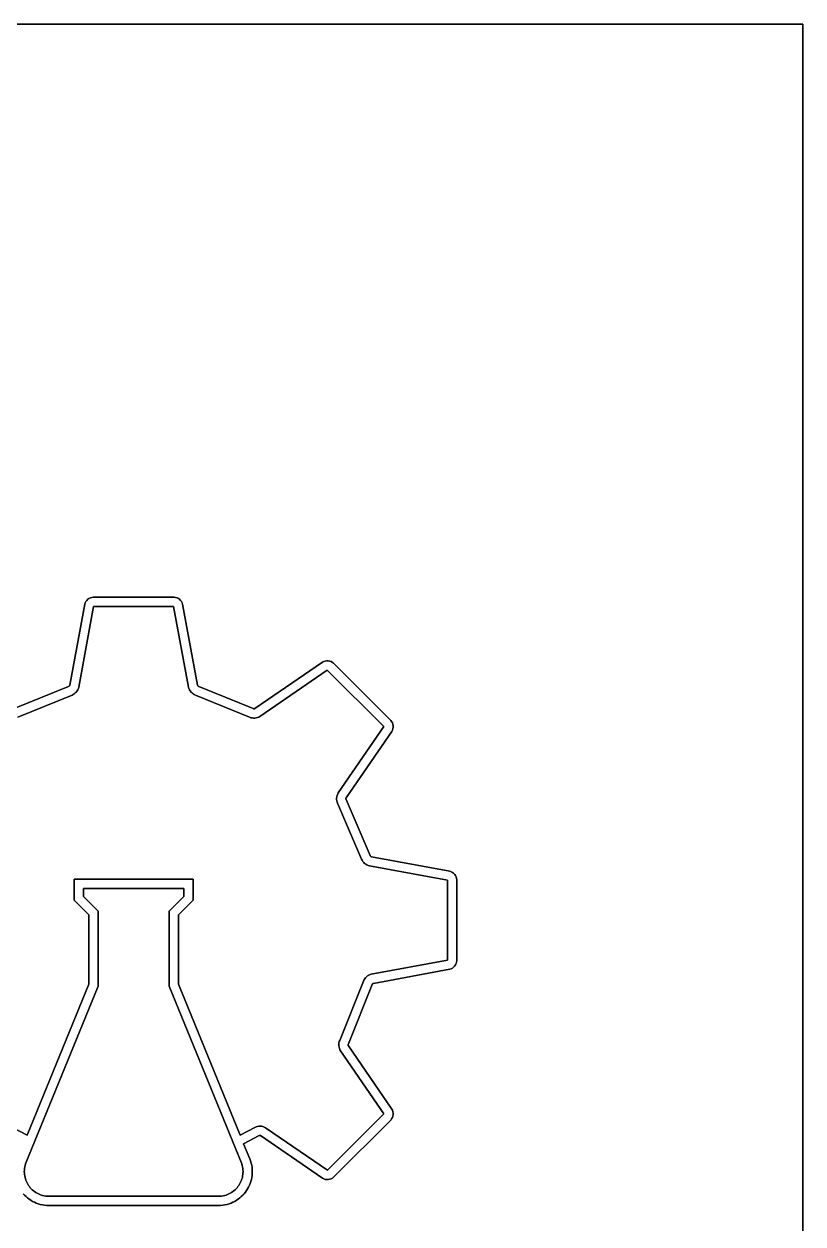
# Model space of a CAD drawing. Extents: x -216 to 0, y 0 to 300.
# Drawn here: x -126 to 0, y 105.9 to 300 of the extents above; entities that cross this region are included whole.
import ezdxf

# ---------------------------------------------------------------- set-up
doc = ezdxf.new("R2010")
doc.units = 0

msp = doc.modelspace()

# ---------------------------------------------------------------- linework, layer by layer
at = {"layer": 'layer0'}
for points in [[(-216.5, 300, 0), (0, 300, 0)], [(0, 300, 3), (-216.5, 300, 3)], [(0, 300, 0), (0, 0, 0)], [(0, 0, 3), (0, 300, 3)], [(-118.597, 193.044, 0), (-116.163, 206.128, 0)], [(-116.163, 206.128, 0), (-118.597, 193.044, 0)], [(-116.163, 206.128, 0), (-116.101, 206.342, 0)], [(-116.101, 206.342, 0), (-116.163, 206.128, 0)], [(-116.101, 206.342, 0), (-115.988, 206.567, 0)], [(-115.988, 206.567, 0), (-116.101, 206.342, 0)], [(-115.988, 206.567, 0), (-115.843, 206.763, 0)], [(-115.843, 206.763, 0), (-115.988, 206.567, 0)], [(-115.843, 206.763, 0), (-115.671, 206.93, 0)], [(-115.671, 206.93, 0), (-115.843, 206.763, 0)], [(-115.671, 206.93, 0), (-115.476, 207.067, 0)], [(-115.476, 207.067, 0), (-115.671, 206.93, 0)], [(-115.476, 207.067, 0), (-115.257, 207.174, 0)], [(-115.257, 207.174, 0), (-115.476, 207.067, 0)], [(-115.257, 207.174, 0), (-115.016, 207.244, 0)], [(-115.016, 207.244, 0), (-115.257, 207.174, 0)], [(-115.016, 207.244, 0), (-114.794, 207.265, 0)], [(-114.794, 207.265, 0), (-115.016, 207.244, 0)], [(-114.794, 207.265, 0), (-101.704, 207.265, 0)], [(-101.704, 207.265, 0), (-114.794, 207.265, 0)], [(-101.797, 205.782, 0), (-114.721, 205.765, 0)], [(-114.721, 205.765, 0), (-101.797, 205.782, 0)], [(-99.364, 192.705, 0), (-101.797, 205.782, 0)], [(-101.797, 205.782, 0), (-99.364, 192.705, 0)], [(-101.704, 207.265, 0), (-101.482, 207.244, 0)], [(-101.482, 207.244, 0), (-101.704, 207.265, 0)], [(-101.482, 207.244, 0), (-101.241, 207.174, 0)], [(-101.241, 207.174, 0), (-101.482, 207.244, 0)], [(-101.241, 207.174, 0), (-101.022, 207.067, 0)], [(-101.022, 207.067, 0), (-101.241, 207.174, 0)], [(-101.022, 207.067, 0), (-100.826, 206.929, 0)], [(-100.826, 206.929, 0), (-101.022, 207.067, 0)], [(-100.826, 206.929, 0), (-100.655, 206.762, 0)], [(-100.655, 206.762, 0), (-100.826, 206.929, 0)], [(-100.655, 206.762, 0), (-100.51, 206.567, 0)], [(-100.51, 206.567, 0), (-100.655, 206.762, 0)], [(-100.51, 206.567, 0), (-100.397, 206.342, 0)], [(-100.397, 206.342, 0), (-100.51, 206.567, 0)], [(-100.397, 206.342, 0), (-100.335, 206.127, 0)], [(-100.335, 206.127, 0), (-100.397, 206.342, 0)], [(-100.335, 206.127, 0), (-97.901, 193.044, 0)], [(-97.901, 193.044, 0), (-100.335, 206.127, 0)], [(-114.721, 205.765, 0), (-117.134, 192.705, 0)], [(-117.134, 192.705, 0), (-114.721, 205.765, 0)], [(-88.634, 189.252, 0), (-77.702, 196.754, 0)], [(-77.702, 196.754, 0), (-88.634, 189.252, 0)], [(-77.702, 196.754, 0), (-77.507, 196.862, 0)], [(-77.507, 196.862, 0), (-77.702, 196.754, 0)], [(-77.507, 196.862, 0), (-77.268, 196.941, 0)], [(-77.268, 196.941, 0), (-77.507, 196.862, 0)], [(-77.268, 196.941, 0), (-77.028, 196.977, 0)], [(-77.028, 196.977, 0), (-77.268, 196.941, 0)], [(-77.028, 196.977, 0), (-76.788, 196.974, 0)], [(-76.788, 196.974, 0), (-77.028, 196.977, 0)], [(-76.788, 196.974, 0), (-76.553, 196.933, 0)], [(-76.553, 196.933, 0), (-76.788, 196.974, 0)], [(-76.553, 196.933, 0), (-76.323, 196.854, 0)], [(-76.323, 196.854, 0), (-76.553, 196.933, 0)], [(-76.323, 196.854, 0), (-76.103, 196.732, 0)], [(-76.103, 196.732, 0), (-76.323, 196.854, 0)], [(-76.103, 196.732, 0), (-75.93, 196.591, 0)], [(-75.93, 196.591, 0), (-76.103, 196.732, 0)], [(-75.93, 196.591, 0), (-66.675, 187.336, 0)], [(-66.675, 187.336, 0), (-75.93, 196.591, 0)], [(-76.939, 195.478, 0), (-87.837, 187.98, 0)], [(-87.837, 187.98, 0), (-76.939, 195.478, 0)], [(-67.79, 186.351, 0), (-76.939, 195.478, 0)], [(-76.939, 195.478, 0), (-67.79, 186.351, 0)], [(-127.559, 189.241, 0), (-118.801, 192.826, 0)], [(-118.801, 192.826, 0), (-127.559, 189.241, 0)], [(-118.801, 192.826, 0), (-118.728, 192.861, 0)], [(-118.728, 192.861, 0), (-118.801, 192.826, 0)], [(-118.728, 192.861, 0), (-118.697, 192.886, 0)], [(-118.697, 192.886, 0), (-118.728, 192.861, 0)], [(-118.697, 192.886, 0), (-118.665, 192.919, 0)], [(-118.665, 192.919, 0), (-118.697, 192.886, 0)], [(-118.665, 192.919, 0), (-118.636, 192.957, 0)], [(-118.636, 192.957, 0), (-118.665, 192.919, 0)], [(-118.636, 192.957, 0), (-118.605, 193.012, 0)], [(-118.605, 193.012, 0), (-118.636, 192.957, 0)], [(-118.605, 193.012, 0), (-118.597, 193.044, 0)], [(-118.597, 193.044, 0), (-118.605, 193.012, 0)], [(-117.283, 192.294, 0), (-117.398, 192.104, 0)], [(-117.398, 192.104, 0), (-117.283, 192.294, 0)], [(-117.19, 192.504, 0), (-117.283, 192.294, 0)], [(-117.283, 192.294, 0), (-117.19, 192.504, 0)], [(-117.134, 192.705, 0), (-117.19, 192.504, 0)], [(-117.19, 192.504, 0), (-117.134, 192.705, 0)], [(-99.308, 192.504, 0), (-99.364, 192.705, 0)], [(-99.364, 192.705, 0), (-99.308, 192.504, 0)], [(-99.214, 192.294, 0), (-99.308, 192.504, 0)], [(-99.308, 192.504, 0), (-99.214, 192.294, 0)], [(-99.099, 192.104, 0), (-99.214, 192.294, 0)], [(-99.214, 192.294, 0), (-99.099, 192.104, 0)], [(-97.901, 193.044, 0), (-97.883, 192.991, 0)], [(-97.883, 192.991, 0), (-97.901, 193.044, 0)], [(-97.883, 192.991, 0), (-97.862, 192.957, 0)], [(-97.862, 192.957, 0), (-97.883, 192.991, 0)], [(-97.862, 192.957, 0), (-97.833, 192.919, 0)], [(-97.833, 192.919, 0), (-97.862, 192.957, 0)], [(-97.833, 192.919, 0), (-97.8, 192.885, 0)], [(-97.8, 192.885, 0), (-97.833, 192.919, 0)], [(-97.8, 192.885, 0), (-97.75, 192.849, 0)], [(-97.75, 192.849, 0), (-97.8, 192.885, 0)], [(-97.75, 192.849, 0), (-97.696, 192.826, 0)], [(-97.696, 192.826, 0), (-97.75, 192.849, 0)], [(-97.696, 192.826, 0), (-88.94, 189.242, 0)], [(-88.94, 189.242, 0), (-97.696, 192.826, 0)], [(-118.223, 191.442, 0), (-127.001, 187.849, 0)], [(-127.001, 187.849, 0), (-118.223, 191.442, 0)], [(-118.056, 191.513, 0), (-118.223, 191.442, 0)], [(-118.223, 191.442, 0), (-118.056, 191.513, 0)], [(-117.859, 191.635, 0), (-118.056, 191.513, 0)], [(-118.056, 191.513, 0), (-117.859, 191.635, 0)], [(-117.686, 191.775, 0), (-117.859, 191.635, 0)], [(-117.859, 191.635, 0), (-117.686, 191.775, 0)], [(-117.533, 191.931, 0), (-117.686, 191.775, 0)], [(-117.686, 191.775, 0), (-117.533, 191.931, 0)], [(-117.398, 192.104, 0), (-117.533, 191.931, 0)], [(-117.533, 191.931, 0), (-117.398, 192.104, 0)], [(-98.965, 191.931, 0), (-99.099, 192.104, 0)], [(-99.099, 192.104, 0), (-98.965, 191.931, 0)], [(-98.812, 191.775, 0), (-98.965, 191.931, 0)], [(-98.965, 191.931, 0), (-98.812, 191.775, 0)], [(-98.639, 191.635, 0), (-98.812, 191.775, 0)], [(-98.812, 191.775, 0), (-98.639, 191.635, 0)], [(-98.443, 191.514, 0), (-98.639, 191.635, 0)], [(-98.639, 191.635, 0), (-98.443, 191.514, 0)], [(-98.275, 191.442, 0), (-98.443, 191.514, 0)], [(-98.443, 191.514, 0), (-98.275, 191.442, 0)], [(-89.498, 187.849, 0), (-98.275, 191.442, 0)], [(-98.275, 191.442, 0), (-89.498, 187.849, 0)], [(-88.94, 189.242, 0), (-88.861, 189.215, 0)], [(-88.861, 189.215, 0), (-88.94, 189.242, 0)], [(-88.861, 189.215, 0), (-88.821, 189.211, 0)], [(-88.821, 189.211, 0), (-88.861, 189.215, 0)], [(-88.821, 189.211, 0), (-88.773, 189.211, 0)], [(-88.773, 189.211, 0), (-88.821, 189.211, 0)], [(-88.773, 189.211, 0), (-88.725, 189.217, 0)], [(-88.725, 189.217, 0), (-88.773, 189.211, 0)], [(-88.725, 189.217, 0), (-88.664, 189.236, 0)], [(-88.664, 189.236, 0), (-88.725, 189.217, 0)], [(-88.664, 189.236, 0), (-88.634, 189.252, 0)], [(-88.634, 189.252, 0), (-88.664, 189.236, 0)], [(-89.328, 187.783, 0), (-89.498, 187.849, 0)], [(-89.498, 187.849, 0), (-89.328, 187.783, 0)], [(-89.104, 187.731, 0), (-89.328, 187.783, 0)], [(-89.328, 187.783, 0), (-89.104, 187.731, 0)], [(-88.883, 187.709, 0), (-89.104, 187.731, 0)], [(-89.104, 187.731, 0), (-88.883, 187.709, 0)], [(-88.665, 187.713, 0), (-88.883, 187.709, 0)], [(-88.883, 187.709, 0), (-88.665, 187.713, 0)], [(-88.448, 187.741, 0), (-88.665, 187.713, 0)], [(-88.665, 187.713, 0), (-88.448, 187.741, 0)], [(-88.232, 187.794, 0), (-88.448, 187.741, 0)], [(-88.448, 187.741, 0), (-88.232, 187.794, 0)], [(-88.018, 187.877, 0), (-88.232, 187.794, 0)], [(-88.232, 187.794, 0), (-88.018, 187.877, 0)], [(-87.837, 187.98, 0), (-88.018, 187.877, 0)], [(-88.018, 187.877, 0), (-87.837, 187.98, 0)], [(-66.675, 187.336, 0), (-66.533, 187.163, 0)], [(-66.533, 187.163, 0), (-66.675, 187.336, 0)], [(-66.533, 187.163, 0), (-66.412, 186.942, 0)], [(-66.412, 186.942, 0), (-66.533, 187.163, 0)], [(-66.412, 186.942, 0), (-66.333, 186.712, 0)], [(-66.333, 186.712, 0), (-66.412, 186.942, 0)], [(-66.333, 186.712, 0), (-66.292, 186.476, 0)], [(-66.292, 186.476, 0), (-66.333, 186.712, 0)], [(-66.292, 186.476, 0), (-66.29, 186.237, 0)], [(-66.29, 186.237, 0), (-66.292, 186.476, 0)], [(-75.155, 175.617, 0), (-67.79, 186.351, 0)], [(-67.79, 186.351, 0), (-75.155, 175.617, 0)], [(-66.511, 185.564, 0), (-73.883, 174.819, 0)], [(-73.883, 174.819, 0), (-66.511, 185.564, 0)], [(-66.404, 185.76, 0), (-66.511, 185.564, 0)], [(-66.511, 185.564, 0), (-66.404, 185.76, 0)], [(-66.325, 185.998, 0), (-66.404, 185.76, 0)], [(-66.404, 185.76, 0), (-66.325, 185.998, 0)], [(-66.29, 186.237, 0), (-66.325, 185.998, 0)], [(-66.325, 185.998, 0), (-66.29, 186.237, 0)], [(-75.422, 174.563, 0), (-75.421, 174.783, 0)], [(-75.421, 174.783, 0), (-75.422, 174.563, 0)], [(-75.421, 174.783, 0), (-75.395, 175.002, 0)], [(-75.395, 175.002, 0), (-75.421, 174.783, 0)], [(-75.395, 175.002, 0), (-75.342, 175.219, 0)], [(-75.342, 175.219, 0), (-75.395, 175.002, 0)], [(-75.342, 175.219, 0), (-75.258, 175.436, 0)], [(-75.258, 175.436, 0), (-75.342, 175.219, 0)], [(-75.258, 175.436, 0), (-75.155, 175.617, 0)], [(-75.155, 175.617, 0), (-75.258, 175.436, 0)], [(-73.916, 174.734, 0), (-73.921, 174.689, 0)], [(-73.921, 174.689, 0), (-73.916, 174.734, 0)], [(-73.907, 174.77, 0), (-73.916, 174.734, 0)], [(-73.916, 174.734, 0), (-73.907, 174.77, 0)], [(-73.883, 174.819, 0), (-73.907, 174.77, 0)], [(-73.907, 174.77, 0), (-73.883, 174.819, 0)], [(-75.397, 174.341, 0), (-75.422, 174.563, 0)], [(-75.422, 174.563, 0), (-75.397, 174.341, 0)], [(-75.341, 174.117, 0), (-75.397, 174.341, 0)], [(-75.397, 174.341, 0), (-75.341, 174.117, 0)], [(-75.272, 173.949, 0), (-75.341, 174.117, 0)], [(-75.341, 174.117, 0), (-75.272, 173.949, 0)], [(-71.391, 164.895, 0), (-75.272, 173.949, 0)], [(-75.272, 173.949, 0), (-71.391, 164.895, 0)], [(-73.921, 174.689, 0), (-73.922, 174.644, 0)], [(-73.922, 174.644, 0), (-73.921, 174.689, 0)], [(-73.922, 174.644, 0), (-73.912, 174.587, 0)], [(-73.912, 174.587, 0), (-73.922, 174.644, 0)], [(-73.912, 174.587, 0), (-73.889, 174.532, 0)], [(-73.889, 174.532, 0), (-73.912, 174.587, 0)], [(-73.889, 174.532, 0), (-70.017, 165.497, 0)], [(-70.017, 165.497, 0), (-73.889, 174.532, 0)], [(-70.017, 165.497, 0), (-69.979, 165.42, 0)], [(-69.979, 165.42, 0), (-70.017, 165.497, 0)], [(-69.979, 165.42, 0), (-69.952, 165.388, 0)], [(-69.952, 165.388, 0), (-69.979, 165.42, 0)], [(-69.952, 165.388, 0), (-69.917, 165.354, 0)], [(-69.917, 165.354, 0), (-69.952, 165.388, 0)], [(-69.917, 165.354, 0), (-69.877, 165.324, 0)], [(-69.877, 165.324, 0), (-69.917, 165.354, 0)], [(-69.877, 165.324, 0), (-69.82, 165.293, 0)], [(-69.82, 165.293, 0), (-69.877, 165.324, 0)], [(-69.82, 165.293, 0), (-69.787, 165.284, 0)], [(-69.787, 165.284, 0), (-69.82, 165.293, 0)], [(-69.787, 165.284, 0), (-57.134, 162.931, 0)], [(-57.134, 162.931, 0), (-69.787, 165.284, 0)], [(-71.317, 164.729, 0), (-71.391, 164.895, 0)], [(-71.391, 164.895, 0), (-71.317, 164.729, 0)], [(-71.194, 164.536, 0), (-71.317, 164.729, 0)], [(-71.317, 164.729, 0), (-71.194, 164.536, 0)], [(-71.053, 164.366, 0), (-71.194, 164.536, 0)], [(-71.194, 164.536, 0), (-71.053, 164.366, 0)], [(-70.896, 164.215, 0), (-71.053, 164.366, 0)], [(-71.053, 164.366, 0), (-70.896, 164.215, 0)], [(-70.724, 164.082, 0), (-70.896, 164.215, 0)], [(-70.896, 164.215, 0), (-70.724, 164.082, 0)], [(-70.534, 163.968, 0), (-70.724, 164.082, 0)], [(-70.724, 164.082, 0), (-70.534, 163.968, 0)], [(-70.324, 163.876, 0), (-70.534, 163.968, 0)], [(-70.534, 163.968, 0), (-70.324, 163.876, 0)], [(-70.124, 163.821, 0), (-70.324, 163.876, 0)], [(-70.324, 163.876, 0), (-70.124, 163.821, 0)], [(-57.498, 161.488, 0), (-70.124, 163.821, 0)], [(-70.124, 163.821, 0), (-57.498, 161.488, 0)], [(-117.857, 158.244, 0), (-117.857, 161.666, 0)], [(-117.857, 161.666, 0), (-98.642, 161.666, 0)], [(-98.642, 161.666, 0), (-117.857, 161.666, 0)], [(-117.857, 161.666, 0), (-117.857, 158.244, 0)], [(-98.642, 161.666, 0), (-98.642, 158.244, 0)], [(-98.642, 158.244, 0), (-98.642, 161.666, 0)], [(-57.483, 148.565, 0), (-57.498, 161.488, 0)], [(-57.498, 161.488, 0), (-57.483, 148.565, 0)], [(-57.134, 162.931, 0), (-56.919, 162.868, 0)], [(-56.919, 162.868, 0), (-57.134, 162.931, 0)], [(-56.919, 162.868, 0), (-56.696, 162.755, 0)], [(-56.696, 162.755, 0), (-56.919, 162.868, 0)], [(-56.696, 162.755, 0), (-56.501, 162.61, 0)], [(-56.501, 162.61, 0), (-56.696, 162.755, 0)], [(-56.501, 162.61, 0), (-56.335, 162.439, 0)], [(-56.335, 162.439, 0), (-56.501, 162.61, 0)], [(-56.335, 162.439, 0), (-56.197, 162.244, 0)], [(-56.197, 162.244, 0), (-56.335, 162.439, 0)], [(-56.197, 162.244, 0), (-56.09, 162.026, 0)], [(-56.09, 162.026, 0), (-56.197, 162.244, 0)], [(-56.09, 162.026, 0), (-56.02, 161.784, 0)], [(-56.02, 161.784, 0), (-56.09, 162.026, 0)], [(-56.02, 161.784, 0), (-55.998, 161.562, 0)], [(-55.998, 161.562, 0), (-56.02, 161.784, 0)], [(-55.998, 161.562, 0), (-56, 148.472, 0)], [(-56, 148.472, 0), (-55.998, 161.562, 0)], [(-100.142, 160.166, 0), (-116.357, 160.166, 0)], [(-116.357, 160.166, 0), (-116.357, 158.865, 0)], [(-116.357, 158.865, 0), (-116.357, 160.166, 0)], [(-116.357, 160.166, 0), (-100.142, 160.166, 0)], [(-100.142, 158.865, 0), (-100.142, 160.166, 0)], [(-100.142, 160.166, 0), (-100.142, 158.865, 0)], [(-115.495, 155.882, 0), (-117.857, 158.244, 0)], [(-117.857, 158.244, 0), (-115.495, 155.882, 0)], [(-116.357, 158.865, 0), (-113.995, 156.503, 0)], [(-113.995, 156.503, 0), (-116.357, 158.865, 0)], [(-102.505, 156.503, 0), (-100.142, 158.865, 0)], [(-100.142, 158.865, 0), (-102.505, 156.503, 0)], [(-98.642, 158.244, 0), (-101.005, 155.882, 0)], [(-101.005, 155.882, 0), (-98.642, 158.244, 0)], [(-115.495, 144.662, 0), (-115.495, 155.882, 0)], [(-115.495, 155.882, 0), (-115.495, 144.662, 0)], [(-113.995, 156.503, 0), (-113.995, 144.368, 0)], [(-113.995, 144.368, 0), (-113.995, 156.503, 0)], [(-102.505, 144.368, 0), (-102.505, 156.503, 0)], [(-102.505, 156.503, 0), (-102.505, 144.368, 0)], [(-101.005, 155.882, 0), (-101.005, 144.662, 0)], [(-101.005, 144.662, 0), (-101.005, 155.882, 0)], [(-69.814, 146.27, 0), (-57.483, 148.565, 0)], [(-57.483, 148.565, 0), (-69.814, 146.27, 0)], [(-56.336, 147.594, 0), (-56.503, 147.423, 0)], [(-56.503, 147.423, 0), (-56.336, 147.594, 0)], [(-56.198, 147.79, 0), (-56.336, 147.594, 0)], [(-56.336, 147.594, 0), (-56.198, 147.79, 0)], [(-56.092, 148.009, 0), (-56.198, 147.79, 0)], [(-56.198, 147.79, 0), (-56.092, 148.009, 0)], [(-56.022, 148.25, 0), (-56.092, 148.009, 0)], [(-56.092, 148.009, 0), (-56.022, 148.25, 0)], [(-56, 148.472, 0), (-56.022, 148.25, 0)], [(-56.022, 148.25, 0), (-56, 148.472, 0)], [(-70.886, 145.536, 0), (-70.747, 145.711, 0)], [(-70.747, 145.711, 0), (-70.886, 145.536, 0)], [(-70.747, 145.711, 0), (-70.592, 145.867, 0)], [(-70.592, 145.867, 0), (-70.747, 145.711, 0)], [(-70.592, 145.867, 0), (-70.419, 146.003, 0)], [(-70.419, 146.003, 0), (-70.592, 145.867, 0)], [(-70.419, 146.003, 0), (-70.228, 146.12, 0)], [(-70.228, 146.12, 0), (-70.419, 146.003, 0)], [(-70.228, 146.12, 0), (-70.015, 146.215, 0)], [(-70.015, 146.215, 0), (-70.228, 146.12, 0)], [(-70.015, 146.215, 0), (-69.814, 146.27, 0)], [(-69.814, 146.27, 0), (-70.015, 146.215, 0)], [(-57.138, 147.103, 0), (-69.479, 144.806, 0)], [(-69.479, 144.806, 0), (-57.138, 147.103, 0)], [(-56.924, 147.165, 0), (-57.138, 147.103, 0)], [(-57.138, 147.103, 0), (-56.924, 147.165, 0)], [(-56.699, 147.278, 0), (-56.924, 147.165, 0)], [(-56.924, 147.165, 0), (-56.699, 147.278, 0)], [(-56.503, 147.423, 0), (-56.699, 147.278, 0)], [(-56.699, 147.278, 0), (-56.503, 147.423, 0)], [(-113.995, 144.368, 0), (-125.73, 115.591, 0)], [(-125.73, 115.591, 0), (-113.995, 144.368, 0)], [(-125.467, 120.227, 0), (-115.495, 144.662, 0)], [(-115.495, 144.662, 0), (-125.467, 120.227, 0)], [(-90.77, 115.591, 0), (-102.505, 144.368, 0)], [(-102.505, 144.368, 0), (-90.77, 115.591, 0)], [(-101.005, 144.662, 0), (-91.032, 120.226, 0)], [(-91.032, 120.226, 0), (-101.005, 144.662, 0)], [(-74.927, 135.545, 0), (-71.073, 145.171, 0)], [(-71.073, 145.171, 0), (-74.927, 135.545, 0)], [(-69.683, 144.607, 0), (-73.532, 134.994, 0)], [(-73.532, 134.994, 0), (-69.683, 144.607, 0)], [(-71.073, 145.171, 0), (-71.004, 145.338, 0)], [(-71.004, 145.338, 0), (-71.073, 145.171, 0)], [(-71.004, 145.338, 0), (-70.886, 145.536, 0)], [(-70.886, 145.536, 0), (-71.004, 145.338, 0)], [(-69.66, 144.664, 0), (-69.683, 144.607, 0)], [(-69.683, 144.607, 0), (-69.66, 144.664, 0)], [(-69.625, 144.712, 0), (-69.66, 144.664, 0)], [(-69.66, 144.664, 0), (-69.625, 144.712, 0)], [(-69.594, 144.744, 0), (-69.625, 144.712, 0)], [(-69.625, 144.712, 0), (-69.594, 144.744, 0)], [(-69.559, 144.771, 0), (-69.594, 144.744, 0)], [(-69.594, 144.744, 0), (-69.559, 144.771, 0)], [(-69.528, 144.79, 0), (-69.559, 144.771, 0)], [(-69.559, 144.771, 0), (-69.528, 144.79, 0)], [(-69.479, 144.806, 0), (-69.528, 144.79, 0)], [(-69.528, 144.79, 0), (-69.479, 144.806, 0)], [(-75.065, 134.933, 0), (-75.043, 135.154, 0)], [(-75.043, 135.154, 0), (-75.065, 134.933, 0)], [(-75.061, 134.714, 0), (-75.065, 134.933, 0)], [(-75.065, 134.933, 0), (-75.061, 134.714, 0)], [(-75.032, 134.498, 0), (-75.061, 134.714, 0)], [(-75.061, 134.714, 0), (-75.032, 134.498, 0)], [(-75.043, 135.154, 0), (-74.992, 135.378, 0)], [(-74.992, 135.378, 0), (-75.043, 135.154, 0)], [(-74.979, 134.282, 0), (-75.032, 134.498, 0)], [(-75.032, 134.498, 0), (-74.979, 134.282, 0)], [(-74.992, 135.378, 0), (-74.927, 135.545, 0)], [(-74.927, 135.545, 0), (-74.992, 135.378, 0)], [(-74.895, 134.068, 0), (-74.979, 134.282, 0)], [(-74.979, 134.282, 0), (-74.895, 134.068, 0)], [(-74.793, 133.889, 0), (-74.895, 134.068, 0)], [(-74.895, 134.068, 0), (-74.793, 133.889, 0)], [(-73.559, 134.913, 0), (-73.563, 134.873, 0)], [(-73.563, 134.873, 0), (-73.559, 134.913, 0)], [(-73.563, 134.873, 0), (-73.562, 134.825, 0)], [(-73.562, 134.825, 0), (-73.563, 134.873, 0)], [(-73.562, 134.825, 0), (-73.556, 134.777, 0)], [(-73.556, 134.777, 0), (-73.562, 134.825, 0)], [(-73.532, 134.994, 0), (-73.559, 134.913, 0)], [(-73.559, 134.913, 0), (-73.532, 134.994, 0)], [(-73.556, 134.777, 0), (-73.538, 134.716, 0)], [(-73.538, 134.716, 0), (-73.556, 134.777, 0)], [(-73.538, 134.716, 0), (-73.521, 134.686, 0)], [(-73.521, 134.686, 0), (-73.538, 134.716, 0)], [(-73.521, 134.686, 0), (-66.51, 124.469, 0)], [(-66.51, 124.469, 0), (-73.521, 134.686, 0)], [(-67.786, 123.706, 0), (-74.793, 133.889, 0)], [(-74.793, 133.889, 0), (-67.786, 123.706, 0)], [(-66.51, 124.469, 0), (-66.402, 124.273, 0)], [(-66.402, 124.273, 0), (-66.51, 124.469, 0)], [(-66.402, 124.273, 0), (-66.324, 124.035, 0)], [(-66.324, 124.035, 0), (-66.402, 124.273, 0)], [(-76.916, 114.557, 0), (-67.786, 123.706, 0)], [(-67.786, 123.706, 0), (-76.916, 114.557, 0)], [(-66.673, 122.697, 0), (-75.931, 113.442, 0)], [(-75.931, 113.442, 0), (-66.673, 122.697, 0)], [(-66.531, 122.87, 0), (-66.673, 122.697, 0)], [(-66.673, 122.697, 0), (-66.531, 122.87, 0)], [(-66.41, 123.091, 0), (-66.531, 122.87, 0)], [(-66.531, 122.87, 0), (-66.41, 123.091, 0)], [(-66.331, 123.321, 0), (-66.41, 123.091, 0)], [(-66.41, 123.091, 0), (-66.331, 123.321, 0)], [(-66.291, 123.557, 0), (-66.331, 123.321, 0)], [(-66.331, 123.321, 0), (-66.291, 123.557, 0)], [(-66.324, 124.035, 0), (-66.288, 123.795, 0)], [(-66.288, 123.795, 0), (-66.324, 124.035, 0)], [(-66.288, 123.795, 0), (-66.291, 123.557, 0)], [(-66.291, 123.557, 0), (-66.288, 123.795, 0)], [(-127.86, 121.504, 0), (-125.467, 120.227, 0)], [(-125.467, 120.227, 0), (-127.86, 121.504, 0)], [(-91.032, 120.226, 0), (-88.638, 121.504, 0)], [(-88.638, 121.504, 0), (-91.032, 120.226, 0)], [(-88.638, 121.504, 0), (-88.461, 121.588, 0)], [(-88.461, 121.588, 0), (-88.638, 121.504, 0)], [(-88.461, 121.588, 0), (-88.236, 121.655, 0)], [(-88.236, 121.655, 0), (-88.461, 121.588, 0)], [(-88.236, 121.655, 0), (-88.013, 121.689, 0)], [(-88.013, 121.689, 0), (-88.236, 121.655, 0)], [(-88.013, 121.689, 0), (-87.79, 121.695, 0)], [(-87.79, 121.695, 0), (-88.013, 121.689, 0)], [(-87.79, 121.695, 0), (-87.569, 121.674, 0)], [(-87.569, 121.674, 0), (-87.79, 121.695, 0)], [(-87.569, 121.674, 0), (-87.348, 121.625, 0)], [(-87.348, 121.625, 0), (-87.569, 121.674, 0)], [(-87.348, 121.625, 0), (-87.128, 121.544, 0)], [(-87.128, 121.544, 0), (-87.348, 121.625, 0)], [(-87.128, 121.544, 0), (-86.942, 121.44, 0)], [(-86.942, 121.44, 0), (-87.128, 121.544, 0)], [(-86.942, 121.44, 0), (-76.916, 114.557, 0)], [(-76.916, 114.557, 0), (-86.942, 121.44, 0)], [(-87.963, 120.164, 0), (-90.463, 118.83, 0)], [(-90.463, 118.83, 0), (-87.963, 120.164, 0)], [(-90.463, 118.83, 0), (-89.469, 116.395, 0)], [(-89.469, 116.395, 0), (-90.463, 118.83, 0)], [(-87.923, 120.183, 0), (-87.963, 120.164, 0)], [(-87.963, 120.164, 0), (-87.923, 120.183, 0)], [(-87.878, 120.192, 0), (-87.923, 120.183, 0)], [(-87.923, 120.183, 0), (-87.878, 120.192, 0)], [(-87.84, 120.193, 0), (-87.878, 120.192, 0)], [(-87.878, 120.192, 0), (-87.84, 120.193, 0)], [(-87.802, 120.189, 0), (-87.84, 120.193, 0)], [(-87.84, 120.193, 0), (-87.802, 120.189, 0)], [(-87.772, 120.183, 0), (-87.802, 120.189, 0)], [(-87.802, 120.189, 0), (-87.772, 120.183, 0)], [(-87.735, 120.165, 0), (-87.772, 120.183, 0)], [(-87.772, 120.183, 0), (-87.735, 120.165, 0)], [(-77.701, 113.277, 0), (-87.735, 120.165, 0)], [(-87.735, 120.165, 0), (-77.701, 113.277, 0)], [(-125.927, 114.605, 0), (-125.937, 114.362, 0)], [(-125.937, 114.362, 0), (-125.927, 114.605, 0)], [(-125.902, 114.851, 0), (-125.927, 114.605, 0)], [(-125.927, 114.605, 0), (-125.902, 114.851, 0)], [(-125.861, 115.097, 0), (-125.902, 114.851, 0)], [(-125.902, 114.851, 0), (-125.861, 115.097, 0)], [(-125.804, 115.344, 0), (-125.861, 115.097, 0)], [(-125.861, 115.097, 0), (-125.804, 115.344, 0)], [(-125.73, 115.591, 0), (-125.804, 115.344, 0)], [(-125.804, 115.344, 0), (-125.73, 115.591, 0)], [(-90.696, 115.344, 0), (-90.77, 115.591, 0)], [(-90.77, 115.591, 0), (-90.696, 115.344, 0)], [(-90.639, 115.097, 0), (-90.696, 115.344, 0)], [(-90.696, 115.344, 0), (-90.639, 115.097, 0)], [(-90.598, 114.851, 0), (-90.639, 115.097, 0)], [(-90.639, 115.097, 0), (-90.598, 114.851, 0)], [(-90.573, 114.605, 0), (-90.598, 114.851, 0)], [(-90.598, 114.851, 0), (-90.573, 114.605, 0)], [(-90.563, 114.362, 0), (-90.573, 114.605, 0)], [(-90.573, 114.605, 0), (-90.563, 114.362, 0)], [(-89.469, 116.395, 0), (-89.348, 116.069, 0)], [(-89.348, 116.069, 0), (-89.469, 116.395, 0)], [(-89.348, 116.069, 0), (-89.246, 115.73, 0)], [(-89.246, 115.73, 0), (-89.348, 116.069, 0)], [(-89.246, 115.73, 0), (-89.167, 115.39, 0)], [(-89.167, 115.39, 0), (-89.246, 115.73, 0)], [(-89.167, 115.39, 0), (-89.11, 115.05, 0)], [(-89.11, 115.05, 0), (-89.167, 115.39, 0)], [(-89.11, 115.05, 0), (-89.076, 114.711, 0)], [(-89.076, 114.711, 0), (-89.11, 115.05, 0)], [(-89.076, 114.711, 0), (-89.062, 114.373, 0)], [(-89.062, 114.373, 0), (-89.076, 114.711, 0)], [(-125.937, 114.362, 0), (-125.931, 114.12, 0)], [(-125.931, 114.12, 0), (-125.937, 114.362, 0)], [(-125.931, 114.12, 0), (-125.91, 113.881, 0)], [(-125.91, 113.881, 0), (-125.931, 114.12, 0)], [(-125.91, 113.881, 0), (-125.876, 113.645, 0)], [(-125.876, 113.645, 0), (-125.91, 113.881, 0)], [(-125.876, 113.645, 0), (-125.826, 113.412, 0)], [(-125.826, 113.412, 0), (-125.876, 113.645, 0)], [(-125.826, 113.412, 0), (-125.764, 113.183, 0)], [(-125.764, 113.183, 0), (-125.826, 113.412, 0)], [(-125.764, 113.183, 0), (-125.688, 112.959, 0)], [(-125.688, 112.959, 0), (-125.764, 113.183, 0)], [(-125.688, 112.959, 0), (-125.598, 112.74, 0)], [(-125.598, 112.74, 0), (-125.688, 112.959, 0)], [(-125.598, 112.74, 0), (-125.497, 112.527, 0)], [(-125.497, 112.527, 0), (-125.598, 112.74, 0)], [(-91.003, 112.527, 0), (-90.902, 112.74, 0)], [(-90.902, 112.74, 0), (-91.003, 112.527, 0)], [(-90.902, 112.74, 0), (-90.812, 112.959, 0)], [(-90.812, 112.959, 0), (-90.902, 112.74, 0)], [(-90.812, 112.959, 0), (-90.736, 113.183, 0)], [(-90.736, 113.183, 0), (-90.812, 112.959, 0)], [(-90.736, 113.183, 0), (-90.673, 113.412, 0)], [(-90.673, 113.412, 0), (-90.736, 113.183, 0)], [(-90.673, 113.412, 0), (-90.624, 113.645, 0)], [(-90.624, 113.645, 0), (-90.673, 113.412, 0)], [(-90.624, 113.645, 0), (-90.589, 113.881, 0)], [(-90.589, 113.881, 0), (-90.624, 113.645, 0)], [(-90.589, 113.881, 0), (-90.569, 114.12, 0)], [(-90.569, 114.12, 0), (-90.589, 113.881, 0)], [(-90.569, 114.12, 0), (-90.563, 114.362, 0)], [(-90.563, 114.362, 0), (-90.569, 114.12, 0)], [(-89.302, 112.743, 0), (-89.406, 112.435, 0)], [(-89.406, 112.435, 0), (-89.302, 112.743, 0)], [(-89.215, 113.059, 0), (-89.302, 112.743, 0)], [(-89.302, 112.743, 0), (-89.215, 113.059, 0)], [(-89.147, 113.38, 0), (-89.215, 113.059, 0)], [(-89.215, 113.059, 0), (-89.147, 113.38, 0)], [(-89.099, 113.707, 0), (-89.147, 113.38, 0)], [(-89.147, 113.38, 0), (-89.099, 113.707, 0)], [(-89.07, 114.038, 0), (-89.099, 113.707, 0)], [(-89.099, 113.707, 0), (-89.07, 114.038, 0)], [(-89.062, 114.373, 0), (-89.07, 114.038, 0)], [(-89.07, 114.038, 0), (-89.062, 114.373, 0)], [(-77.503, 113.169, 0), (-77.701, 113.277, 0)], [(-77.701, 113.277, 0), (-77.503, 113.169, 0)], [(-77.265, 113.092, 0), (-77.503, 113.169, 0)], [(-77.503, 113.169, 0), (-77.265, 113.092, 0)], [(-77.026, 113.057, 0), (-77.265, 113.092, 0)], [(-77.265, 113.092, 0), (-77.026, 113.057, 0)], [(-76.788, 113.06, 0), (-77.026, 113.057, 0)], [(-77.026, 113.057, 0), (-76.788, 113.06, 0)], [(-76.553, 113.101, 0), (-76.788, 113.06, 0)], [(-76.788, 113.06, 0), (-76.553, 113.101, 0)], [(-76.323, 113.18, 0), (-76.553, 113.101, 0)], [(-76.553, 113.101, 0), (-76.323, 113.18, 0)], [(-76.103, 113.3, 0), (-76.323, 113.18, 0)], [(-76.323, 113.18, 0), (-76.103, 113.3, 0)], [(-75.931, 113.442, 0), (-76.103, 113.3, 0)], [(-76.103, 113.3, 0), (-75.931, 113.442, 0)], [(-125.892, 110.529, 0), (-126.111, 110.769, 0)], [(-126.111, 110.769, 0), (-125.892, 110.529, 0)], [(-125.497, 112.527, 0), (-125.383, 112.32, 0)], [(-125.383, 112.32, 0), (-125.497, 112.527, 0)], [(-125.383, 112.32, 0), (-125.257, 112.121, 0)], [(-125.257, 112.121, 0), (-125.383, 112.32, 0)], [(-125.257, 112.121, 0), (-125.119, 111.929, 0)], [(-125.119, 111.929, 0), (-125.257, 112.121, 0)], [(-125.119, 111.929, 0), (-124.971, 111.745, 0)], [(-124.971, 111.745, 0), (-125.119, 111.929, 0)], [(-124.971, 111.745, 0), (-124.812, 111.57, 0)], [(-124.812, 111.57, 0), (-124.971, 111.745, 0)], [(-124.812, 111.57, 0), (-124.643, 111.405, 0)], [(-124.643, 111.405, 0), (-124.812, 111.57, 0)], [(-124.643, 111.405, 0), (-124.464, 111.25, 0)], [(-124.464, 111.25, 0), (-124.643, 111.405, 0)], [(-124.464, 111.25, 0), (-124.276, 111.105, 0)], [(-124.276, 111.105, 0), (-124.464, 111.25, 0)], [(-124.276, 111.105, 0), (-124.079, 110.972, 0)], [(-124.079, 110.972, 0), (-124.276, 111.105, 0)], [(-124.079, 110.972, 0), (-123.874, 110.85, 0)], [(-123.874, 110.85, 0), (-124.079, 110.972, 0)], [(-123.874, 110.85, 0), (-123.66, 110.741, 0)], [(-123.66, 110.741, 0), (-123.874, 110.85, 0)], [(-123.66, 110.741, 0), (-123.439, 110.644, 0)], [(-123.439, 110.644, 0), (-123.66, 110.741, 0)], [(-93.061, 110.644, 0), (-92.84, 110.741, 0)], [(-92.84, 110.741, 0), (-93.061, 110.644, 0)], [(-92.84, 110.741, 0), (-92.626, 110.85, 0)], [(-92.626, 110.85, 0), (-92.84, 110.741, 0)], [(-92.626, 110.85, 0), (-92.421, 110.972, 0)], [(-92.421, 110.972, 0), (-92.626, 110.85, 0)], [(-92.421, 110.972, 0), (-92.224, 111.105, 0)], [(-92.224, 111.105, 0), (-92.421, 110.972, 0)], [(-92.224, 111.105, 0), (-92.036, 111.25, 0)], [(-92.036, 111.25, 0), (-92.224, 111.105, 0)], [(-92.036, 111.25, 0), (-91.857, 111.405, 0)], [(-91.857, 111.405, 0), (-92.036, 111.25, 0)], [(-91.857, 111.405, 0), (-91.688, 111.57, 0)], [(-91.688, 111.57, 0), (-91.857, 111.405, 0)], [(-91.688, 111.57, 0), (-91.529, 111.745, 0)], [(-91.529, 111.745, 0), (-91.688, 111.57, 0)], [(-91.529, 111.745, 0), (-91.381, 111.929, 0)], [(-91.381, 111.929, 0), (-91.529, 111.745, 0)], [(-91.381, 111.929, 0), (-91.243, 112.121, 0)], [(-91.243, 112.121, 0), (-91.381, 111.929, 0)], [(-91.243, 112.121, 0), (-91.117, 112.32, 0)], [(-91.117, 112.32, 0), (-91.243, 112.121, 0)], [(-91.117, 112.32, 0), (-91.003, 112.527, 0)], [(-91.003, 112.527, 0), (-91.117, 112.32, 0)], [(-90.39, 110.769, 0), (-90.608, 110.529, 0)], [(-90.608, 110.529, 0), (-90.39, 110.769, 0)], [(-90.186, 111.021, 0), (-90.39, 110.769, 0)], [(-90.39, 110.769, 0), (-90.186, 111.021, 0)], [(-89.998, 111.284, 0), (-90.186, 111.021, 0)], [(-90.186, 111.021, 0), (-89.998, 111.284, 0)], [(-89.825, 111.557, 0), (-89.998, 111.284, 0)], [(-89.998, 111.284, 0), (-89.825, 111.557, 0)], [(-89.669, 111.841, 0), (-89.825, 111.557, 0)], [(-89.825, 111.557, 0), (-89.669, 111.841, 0)], [(-89.529, 112.134, 0), (-89.669, 111.841, 0)], [(-89.669, 111.841, 0), (-89.529, 112.134, 0)], [(-89.406, 112.435, 0), (-89.529, 112.134, 0)], [(-89.529, 112.134, 0), (-89.406, 112.435, 0)], [(-125.66, 110.301, 0), (-125.892, 110.529, 0)], [(-125.892, 110.529, 0), (-125.66, 110.301, 0)], [(-125.414, 110.088, 0), (-125.66, 110.301, 0)], [(-125.66, 110.301, 0), (-125.414, 110.088, 0)], [(-125.155, 109.888, 0), (-125.414, 110.088, 0)], [(-125.414, 110.088, 0), (-125.155, 109.888, 0)], [(-124.883, 109.704, 0), (-125.155, 109.888, 0)], [(-125.155, 109.888, 0), (-124.883, 109.704, 0)], [(-124.598, 109.536, 0), (-124.883, 109.704, 0)], [(-124.883, 109.704, 0), (-124.598, 109.536, 0)], [(-124.302, 109.384, 0), (-124.598, 109.536, 0)], [(-124.598, 109.536, 0), (-124.302, 109.384, 0)], [(-123.995, 109.251, 0), (-124.302, 109.384, 0)], [(-124.302, 109.384, 0), (-123.995, 109.251, 0)], [(-123.678, 109.135, 0), (-123.995, 109.251, 0)], [(-123.995, 109.251, 0), (-123.678, 109.135, 0)], [(-123.351, 109.039, 0), (-123.678, 109.135, 0)], [(-123.678, 109.135, 0), (-123.351, 109.039, 0)], [(-123.439, 110.644, 0), (-123.21, 110.561, 0)], [(-123.21, 110.561, 0), (-123.439, 110.644, 0)], [(-123.014, 108.963, 0), (-123.351, 109.039, 0)], [(-123.351, 109.039, 0), (-123.014, 108.963, 0)], [(-123.21, 110.561, 0), (-122.973, 110.492, 0)], [(-122.973, 110.492, 0), (-123.21, 110.561, 0)], [(-122.67, 108.908, 0), (-123.014, 108.963, 0)], [(-123.014, 108.963, 0), (-122.67, 108.908, 0)], [(-122.973, 110.492, 0), (-122.73, 110.436, 0)], [(-122.73, 110.436, 0), (-122.973, 110.492, 0)], [(-122.73, 110.436, 0), (-122.48, 110.396, 0)], [(-122.48, 110.396, 0), (-122.73, 110.436, 0)], [(-122.306, 108.873, 0), (-122.67, 108.908, 0)], [(-122.67, 108.908, 0), (-122.306, 108.873, 0)], [(-122.48, 110.396, 0), (-122.234, 110.373, 0)], [(-122.234, 110.373, 0), (-122.48, 110.396, 0)], [(-94.194, 108.873, 0), (-122.306, 108.873, 0)], [(-122.306, 108.873, 0), (-94.194, 108.873, 0)], [(-122.234, 110.373, 0), (-94.02, 110.396, 0)], [(-94.02, 110.396, 0), (-122.234, 110.373, 0)], [(-93.83, 108.908, 0), (-94.194, 108.873, 0)], [(-94.194, 108.873, 0), (-93.83, 108.908, 0)], [(-94.02, 110.396, 0), (-93.77, 110.436, 0)], [(-93.77, 110.436, 0), (-94.02, 110.396, 0)], [(-93.486, 108.963, 0), (-93.83, 108.908, 0)], [(-93.83, 108.908, 0), (-93.486, 108.963, 0)], [(-93.77, 110.436, 0), (-93.527, 110.492, 0)], [(-93.527, 110.492, 0), (-93.77, 110.436, 0)], [(-93.527, 110.492, 0), (-93.29, 110.561, 0)], [(-93.29, 110.561, 0), (-93.527, 110.492, 0)], [(-93.149, 109.039, 0), (-93.486, 108.963, 0)], [(-93.486, 108.963, 0), (-93.149, 109.039, 0)], [(-93.29, 110.561, 0), (-93.061, 110.644, 0)], [(-93.061, 110.644, 0), (-93.29, 110.561, 0)], [(-92.822, 109.135, 0), (-93.149, 109.039, 0)], [(-93.149, 109.039, 0), (-92.822, 109.135, 0)], [(-92.505, 109.251, 0), (-92.822, 109.135, 0)], [(-92.822, 109.135, 0), (-92.505, 109.251, 0)], [(-92.198, 109.384, 0), (-92.505, 109.251, 0)], [(-92.505, 109.251, 0), (-92.198, 109.384, 0)], [(-91.902, 109.536, 0), (-92.198, 109.384, 0)], [(-92.198, 109.384, 0), (-91.902, 109.536, 0)], [(-91.618, 109.704, 0), (-91.902, 109.536, 0)], [(-91.902, 109.536, 0), (-91.618, 109.704, 0)], [(-91.345, 109.888, 0), (-91.618, 109.704, 0)], [(-91.618, 109.704, 0), (-91.345, 109.888, 0)], [(-91.086, 110.088, 0), (-91.345, 109.888, 0)], [(-91.345, 109.888, 0), (-91.086, 110.088, 0)], [(-90.84, 110.301, 0), (-91.086, 110.088, 0)], [(-91.086, 110.088, 0), (-90.84, 110.301, 0)], [(-90.608, 110.529, 0), (-90.84, 110.301, 0)], [(-90.84, 110.301, 0), (-90.608, 110.529, 0)]]:
    msp.add_polyline3d(points, dxfattribs=at)

doc.saveas('drawing.dxf')
